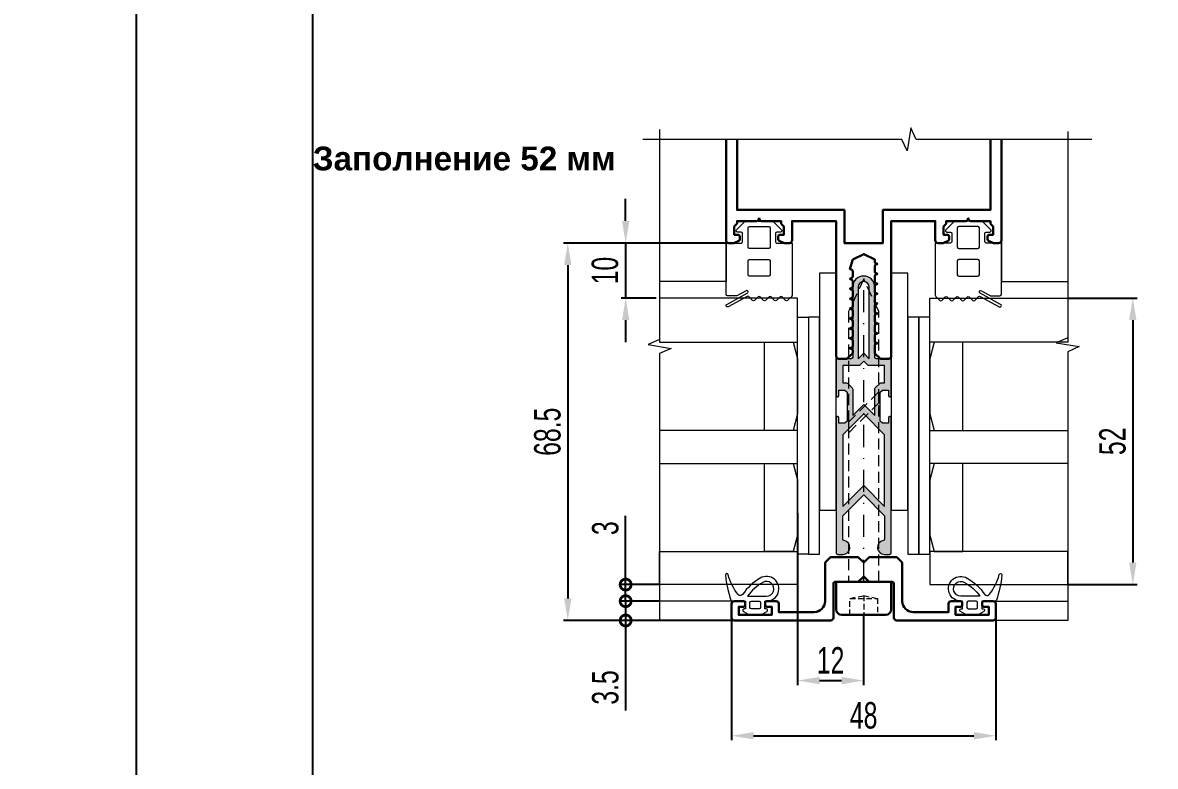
# Model space of a CAD drawing. Extents: x -37 to 8820, y -336 to 478.
# Drawn here: x 7967.1 to 8095.6, y 114.6 to 199 of the extents above; entities that cross this region are included whole.
import ezdxf

# ---------------------------------------------------------------- set-up
doc = ezdxf.new("R2010")
doc.units = 0
doc.header["$LTSCALE"] = 5
doc.linetypes.add('DASHDOT', pattern=[1, 0.5, -0.25, 0, -0.25])
doc.linetypes.add('HIDDEN', pattern=[0.375, 0.25, -0.125])
doc.layers.get('0').update_dxf_attribs({"linetype": 'CONTINUOUS', "lineweight": 30})
doc.layers.get('DEFPOINTS').update_dxf_attribs({"linetype": 'CONTINUOUS'})
for name, color, linetype, lineweight in [('1', 6, 'DASHDOT', 13), ('2', 3, 'HIDDEN', 13), ('3', 1, 'CONTINUOUS', 20), ('Dimentions', 5, 'CONTINUOUS', 15), ('Glass', 5, 'CONTINUOUS', 20), ('Зигзаг', 1, 'CONTINUOUS', 15), ('Конструкции', 252, 'CONTINUOUS', 20), ('Подкладки', 1, 'CONTINUOUS', 20), ('Текстовый', 7, 'CONTINUOUS', 9), ('Уплотнители', 1, 'CONTINUOUS', 20), ('Штриховка', 1, 'CONTINUOUS', 5)]:
    doc.layers.add(name, color=color, linetype=linetype, lineweight=lineweight)
doc.layers.add('Скрытые', color=14, linetype='CONTINUOUS', plot=False)
doc.styles.add('3', font='RUSS.SHX', dxfattribs={"width": 0.7, "height": 3})
doc.styles.add('Каталожный', font='arial.ttf', dxfattribs={"height": 2.5})
doc.dimstyles.new('MX1_6', dxfattribs={"dimtxt": 3, "dimasz": 2.5, "dimexe": 0.5, "dimexo": 0, "dimgap": 0.8, "dimtad": 1, "dimlfac": 1.6, "dimdsep": 46, "dimtxsty": '3', "dimcen": 0, "dimclrd": 256, "dimclre": 256, "dimclrt": 256, "dimaunit": 1, "dimadec": 0, "dimazin": 0, "dimtfac": 1, "dimtmove": 0, "dimatfit": 1, "dimfxl": 1, "dimtvp": 1, "dimtolj": 1, "dimtzin": 0, "dimarcsym": 0})

# ---------------------------------------------------------------- blocks, each defined once
blk = doc.blocks.new('*D105')
at = {"layer": 'DEFPOINTS', "color": 0, "linetype": 'Continuous', "transparency": 16777216}
for p in [(8046.9, 173.97), (8035.51, 167.72), (8038.98, 167.72)]:
    blk.add_point(p, dxfattribs=at)
at = {"layer": 'Dimentions', "linetype": 'Continuous', "lineweight": -2, "transparency": 16777216}
for p, q in [((8035.51, 176.47), (8035.51, 178.97)), ((8046.9, 173.97), (8035.01, 173.97)), ((8035.51, 173.97), (8035.51, 167.72)), ((8038.98, 167.72), (8035.01, 167.72)), ((8035.51, 165.22), (8035.51, 162.72))]:
    blk.add_line(p, q, dxfattribs=at)
at = {"layer": 'Dimentions', "linetype": 'Continuous', "transparency": 16777216}
for points in [[(8035.1, 176.47), (8035.93, 176.47), (8035.51, 173.97)], [(8035.1, 165.22), (8035.93, 165.22), (8035.51, 167.72)]]:
    blk.add_solid(points, dxfattribs=at)
at = {"layer": 'Dimentions', "linetype": 'Continuous', "transparency": 16777216, "insert": (8033.17, 170.84), "char_height": 3, "attachment_point": 5, "rotation": 90, "style": '3'}
blk.add_mtext('\\A1;10', dxfattribs=at)
blk = doc.blocks.new('*D106')
at = {"layer": 'DEFPOINTS', "color": 0, "linetype": 'Continuous', "transparency": 16777216}
for p in [(8039.19, 173.97), (8028.94, 131.15), (8039.37, 131.15)]:
    blk.add_point(p, dxfattribs=at)
at = {"layer": 'Dimentions', "linetype": 'Continuous', "lineweight": -2, "transparency": 16777216}
for p, q in [((8039.19, 173.97), (8028.44, 173.97)), ((8028.94, 171.47), (8028.94, 133.65)), ((8039.37, 131.15), (8028.44, 131.15))]:
    blk.add_line(p, q, dxfattribs=at)
at = {"layer": 'Dimentions', "linetype": 'Continuous', "transparency": 16777216}
for points in [[(8028.53, 171.47), (8029.36, 171.47), (8028.94, 173.97)], [(8028.53, 133.65), (8029.36, 133.65), (8028.94, 131.15)]]:
    blk.add_solid(points, dxfattribs=at)
at = {"layer": 'Dimentions', "linetype": 'Continuous', "transparency": 16777216, "insert": (8026.64, 152.56), "char_height": 3, "attachment_point": 5, "rotation": 90, "style": '3'}
blk.add_mtext('\\A1;68.5', dxfattribs=at)
blk = doc.blocks.new('*D77')
at = {"layer": 'DEFPOINTS', "color": 0, "linetype": 'Continuous', "transparency": 16777216}
for p in [(8055.02, 143.34), (8062.52, 131.78), (8062.52, 124.33)]:
    blk.add_point(p, dxfattribs=at)
at = {"layer": 'Dimentions', "linetype": 'Continuous', "lineweight": -2, "transparency": 16777216}
for p, q in [((8055.02, 143.34), (8055.02, 123.83)), ((8062.52, 131.78), (8062.52, 123.83)), ((8057.52, 124.33), (8060.02, 124.33))]:
    blk.add_line(p, q, dxfattribs=at)
at = {"layer": 'Dimentions', "linetype": 'Continuous', "transparency": 16777216}
for points in [[(8057.52, 124.75), (8057.52, 123.91), (8055.02, 124.33)], [(8060.02, 124.75), (8060.02, 123.91), (8062.52, 124.33)]]:
    blk.add_solid(points, dxfattribs=at)
at = {"layer": 'Dimentions', "linetype": 'Continuous', "transparency": 16777216, "insert": (8058.77, 126.63), "char_height": 3, "attachment_point": 5, "style": '3'}
blk.add_mtext('\\A1;12', dxfattribs=at)
blk = doc.blocks.new('*D78')
at = {"layer": 'DEFPOINTS', "color": 0, "linetype": 'Continuous', "transparency": 16777216}
for p in [(8085.68, 167.72), (8085.68, 135.22), (8093.07, 135.22)]:
    blk.add_point(p, dxfattribs=at)
at = {"layer": 'Dimentions', "linetype": 'Continuous', "lineweight": -2, "transparency": 16777216}
for p, q in [((8085.68, 167.72), (8093.57, 167.72)), ((8093.07, 165.22), (8093.07, 137.72)), ((8085.68, 135.22), (8093.57, 135.22))]:
    blk.add_line(p, q, dxfattribs=at)
at = {"layer": 'Dimentions', "linetype": 'Continuous', "transparency": 16777216}
for points in [[(8092.65, 165.22), (8093.48, 165.22), (8093.07, 167.72)], [(8092.65, 137.72), (8093.48, 137.72), (8093.07, 135.22)]]:
    blk.add_solid(points, dxfattribs=at)
at = {"layer": 'Dimentions', "linetype": 'Continuous', "transparency": 16777216, "insert": (8090.77, 151.47), "char_height": 3, "attachment_point": 5, "rotation": 90, "style": '3'}
blk.add_mtext('\\A1;52', dxfattribs=at)
blk = doc.blocks.new('_DotSmall')
at = {"color": 0, "linetype": 'ByBlock', "const_width": 0.5}
blk.add_lwpolyline([(-0.0625, 0, 1), (0.0625, 0, 1)], format="xyb", close=True, dxfattribs=at)
blk = doc.blocks.new('*D330')
at = {"layer": 'DEFPOINTS', "color": 0, "linetype": 'Continuous', "transparency": 16777216}
for p in [(8039.37, 133.34), (8035.51, 131.15), (8047.84, 131.15)]:
    blk.add_point(p, dxfattribs=at)
at = {"layer": 'Dimentions', "linetype": 'Continuous', "lineweight": -2, "transparency": 16777216}
for p, q in [((8035.51, 133.34), (8035.51, 135.84)), ((8039.37, 133.34), (8035.01, 133.34)), ((8035.51, 133.34), (8035.51, 131.15)), ((8047.84, 131.15), (8035.01, 131.15)), ((8035.51, 131.15), (8035.51, 120.95))]:
    blk.add_line(p, q, dxfattribs=at)
at = {"layer": 'Dimentions', "linetype": 'Continuous', "lineweight": -2, "transparency": 16777216, "xscale": 2.5, "yscale": 2.5, "zscale": 2.5}
for p, rotation in [((8035.51, 133.34), 270), ((8035.51, 131.15), 90)]:
    blk.add_blockref('_DotSmall', p, dxfattribs=dict(at, rotation=rotation))
at = {"layer": 'Dimentions', "linetype": 'Continuous', "transparency": 16777216, "insert": (8033.21, 123.55), "char_height": 3, "attachment_point": 5, "rotation": 90, "style": '3'}
blk.add_mtext('\\A1;3.5', dxfattribs=at)
blk = doc.blocks.new('*D331')
at = {"layer": 'DEFPOINTS', "color": 0, "linetype": 'Continuous', "transparency": 16777216}
for p in [(8047.52, 131.15), (8077.52, 131.47), (8077.52, 118.07)]:
    blk.add_point(p, dxfattribs=at)
at = {"layer": 'Dimentions', "linetype": 'Continuous', "lineweight": -2, "transparency": 16777216}
for p, q in [((8047.52, 131.15), (8047.52, 117.57)), ((8077.52, 131.47), (8077.52, 117.57)), ((8050.02, 118.07), (8075.02, 118.07))]:
    blk.add_line(p, q, dxfattribs=at)
at = {"layer": 'Dimentions', "linetype": 'Continuous', "transparency": 16777216}
for points in [[(8050.02, 118.49), (8050.02, 117.66), (8047.52, 118.07)], [(8075.02, 118.49), (8075.02, 117.66), (8077.52, 118.07)]]:
    blk.add_solid(points, dxfattribs=at)
at = {"layer": 'Dimentions', "linetype": 'Continuous', "transparency": 16777216, "insert": (8062.52, 120.37), "char_height": 3, "attachment_point": 5, "style": '3'}
blk.add_mtext('\\A1;48', dxfattribs=at)
blk = doc.blocks.new('*D332')
at = {"layer": 'DEFPOINTS', "color": 0, "linetype": 'Continuous', "transparency": 16777216}
for p in [(8039.37, 135.22), (8035.51, 133.34), (8039.37, 133.34)]:
    blk.add_point(p, dxfattribs=at)
at = {"layer": 'Dimentions', "linetype": 'Continuous', "lineweight": -2, "transparency": 16777216}
for p, q in [((8035.51, 135.22), (8035.51, 143.02)), ((8039.37, 135.22), (8035.01, 135.22)), ((8035.51, 133.34), (8035.51, 135.22)), ((8039.37, 133.34), (8035.01, 133.34)), ((8035.51, 133.34), (8035.51, 130.84))]:
    blk.add_line(p, q, dxfattribs=at)
at = {"layer": 'Dimentions', "linetype": 'Continuous', "lineweight": -2, "transparency": 16777216, "xscale": 2.5, "yscale": 2.5, "zscale": 2.5}
for p, rotation in [((8035.51, 135.22), 270), ((8035.51, 133.34), 90)]:
    blk.add_blockref('_DotSmall', p, dxfattribs=dict(at, rotation=rotation))
at = {"layer": 'Dimentions', "linetype": 'Continuous', "transparency": 16777216, "insert": (8033.21, 141.62), "char_height": 3, "attachment_point": 5, "rotation": 90, "style": '3'}
blk.add_mtext('\\A1;3', dxfattribs=at)

msp = doc.modelspace()

# ---------------------------------------------------------------- hatches: boundary and pattern name
at = {"layer": 'Штриховка'}
h = msp.add_hatch(color=256, dxfattribs=at)
h.dxf.hatch_style = 1
edge = h.paths.add_edge_path(flags=16)
edge.add_line((8062.5242, 161.4651), (8063.1492, 160.8401))
edge.add_line((8063.1492, 160.8401), (8063.1492, 168.9651))
edge.add_arc((8062.5242, 168.9651), 0.625, 0, 180)
edge.add_line((8061.8992, 168.9651), (8061.8992, 160.8401))
edge.add_line((8061.8992, 160.8401), (8062.5242, 161.4651))
edge = h.paths.add_edge_path(flags=16)
edge.add_line((8060.1492, 160.0901), (8060.1492, 158.0901))
edge.add_line((8060.1492, 158.0901), (8060.5733, 158.0901))
edge.add_arc((8060.5733, 157.9026), 0.1875, 45, 90, ccw=False)
edge.add_line((8060.7059, 158.0352), (8061.2192, 157.5218))
edge.add_arc((8061.0867, 157.3893), 0.1875, 0, 45, ccw=False)
edge.add_line((8061.2742, 157.3893), (8061.2742, 154.3989))
edge.add_line((8061.2742, 154.3989), (8062.5242, 155.6489))
edge.add_line((8062.5242, 155.6489), (8063.7742, 154.3989))
edge.add_line((8063.7742, 154.3989), (8063.7742, 157.3893))
edge.add_arc((8063.9617, 157.3893), 0.1875, 135, 180, ccw=False)
edge.add_line((8063.8291, 157.5218), (8064.3424, 158.0352))
edge.add_arc((8064.475, 157.9026), 0.1875, 90, 135, ccw=False)
edge.add_line((8064.475, 158.0901), (8064.8992, 158.0901))
edge.add_line((8064.8992, 158.0901), (8064.8992, 160.0901))
edge.add_line((8064.8992, 160.0901), (8063.0153, 160.0901))
edge.add_line((8063.0153, 160.0901), (8062.5242, 160.5812))
edge.add_line((8062.5242, 160.5812), (8062.033, 160.0901))
edge.add_line((8062.033, 160.0901), (8060.1492, 160.0901))
h.paths.add_polyline_path([(8060.1492, 144.0882), (8062.5242, 146.4632), (8064.8992, 144.0882), (8064.8992, 152.2132), (8062.5242, 154.5882), (8060.1492, 152.2132)], flags=16)
edge = h.paths.add_edge_path()
edge.add_arc((8059.5242, 156.6526), 0.125, 180, 270)
edge.add_line((8059.5242, 156.5276), (8059.5867, 156.5276))
edge.add_arc((8059.5867, 156.6526), 0.125, 270, 360)
edge.add_line((8059.7117, 156.6526), (8059.7117, 157.2776))
edge.add_line((8059.7117, 157.2776), (8060.4028, 157.2776))
edge.add_line((8060.4028, 157.2776), (8060.6492, 157.0313))
edge.add_line((8060.6492, 157.0313), (8060.6492, 153.7739))
edge.add_line((8060.6492, 153.7739), (8060.4028, 153.5276))
edge.add_line((8060.4028, 153.5276), (8059.7117, 153.5276))
edge.add_line((8059.7117, 153.5276), (8059.7117, 154.1526))
edge.add_arc((8059.5867, 154.1526), 0.125, 360, 450)
edge.add_line((8059.5867, 154.2776), (8059.5242, 154.2776))
edge.add_arc((8059.5242, 154.1526), 0.125, 90, 180)
edge.add_line((8059.3992, 154.1526), (8059.3992, 138.8401))
edge.add_arc((8059.5867, 138.8401), 0.1875, 180, 270)
edge.add_line((8059.5867, 138.6526), (8060.1804, 138.6526))
edge.add_arc((8060.1804, 139.4338), 0.7812, 270, 440.718201)
edge.add_arc((8060.3367, 140.3899), 0.1875, 180, 260.718201, ccw=False)
edge.add_line((8060.1492, 140.3899), (8060.1492, 143.0276))
edge.add_line((8060.1492, 143.0276), (8062.5242, 145.4026))
edge.add_line((8062.5242, 145.4026), (8064.8992, 143.0276))
edge.add_line((8064.8992, 143.0276), (8064.8992, 140.3899))
edge.add_arc((8064.7117, 140.3899), 0.1875, -80.718201, 0, ccw=False)
edge.add_arc((8064.8679, 139.4338), 0.7812, 99.281799, 270)
edge.add_line((8064.8679, 138.6526), (8065.4617, 138.6526))
edge.add_arc((8065.4617, 138.8401), 0.1875, 270, 360)
edge.add_line((8065.6492, 138.8401), (8065.6492, 154.1526))
edge.add_arc((8065.5242, 154.1526), 0.125, 360, 450)
edge.add_line((8065.5242, 154.2776), (8065.4617, 154.2776))
edge.add_arc((8065.4617, 154.1526), 0.125, 90, 180)
edge.add_line((8065.3367, 154.1526), (8065.3367, 153.5276))
edge.add_line((8065.3367, 153.5276), (8064.6455, 153.5276))
edge.add_line((8064.6455, 153.5276), (8064.3992, 153.7739))
edge.add_line((8064.3992, 153.7739), (8064.3992, 157.0313))
edge.add_line((8064.3992, 157.0313), (8064.6455, 157.2776))
edge.add_line((8064.6455, 157.2776), (8065.3367, 157.2776))
edge.add_line((8065.3367, 157.2776), (8065.3367, 156.6526))
edge.add_arc((8065.4617, 156.6526), 0.125, 180, 270)
edge.add_line((8065.4617, 156.5276), (8065.5242, 156.5276))
edge.add_arc((8065.5242, 156.6526), 0.125, 270, 360)
edge.add_line((8065.6492, 156.6526), (8065.6492, 160.6526))
edge.add_arc((8065.4617, 160.6526), 0.1875, 360, 450)
edge.add_line((8065.4617, 160.8401), (8063.9617, 160.8401))
edge.add_arc((8063.9617, 161.0276), 0.1875, 180, 270, ccw=False)
edge.add_line((8063.7742, 161.0276), (8063.7742, 165.0901))
edge.add_arc((8063.7742, 165.2151), 0.125, 270, 450)
edge.add_line((8063.7742, 165.3401), (8063.7742, 168.9651))
edge.add_arc((8062.5242, 168.9651), 1.25, 0, 180)
edge.add_line((8061.2742, 168.9651), (8061.2742, 165.3401))
edge.add_arc((8061.2742, 165.2151), 0.125, 90, 270)
edge.add_line((8061.2742, 165.0901), (8061.2742, 161.0276))
edge.add_arc((8061.0867, 161.0276), 0.1875, -90, 0, ccw=False)
edge.add_line((8061.0867, 160.8401), (8059.5867, 160.8401))
edge.add_arc((8059.5867, 160.6526), 0.1875, 90, 180)
edge.add_line((8059.3992, 160.6526), (8059.3992, 156.6526))

# ---------------------------------------------------------------- linework, layer by layer
msp.add_lwpolyline([(8046.8992, 185.7289), (8046.8992, 174.2776, 0.41421356), (8047.2117, 173.9651), (8047.7924, 173.9651, 0.11643382), (8047.8762, 173.9849), (8048.358, 174.2258, 0.28407904), (8048.4617, 174.3935), (8048.4617, 174.7151, 0.41421356), (8048.2742, 174.9026), (8047.8367, 174.9026), (8047.8367, 175.8401), (8048.0942, 176.0977, 0.19891237), (8048.1492, 176.2303), (8048.1492, 176.4651), (8050.377, 176.4651, 0.28407904), (8050.5447, 176.5687), (8050.6492, 176.7776), (8050.7536, 176.5687, 0.28407904), (8050.9213, 176.4651), (8053.1492, 176.4651), (8053.1492, 176.2303, 0.19891237), (8053.2041, 176.0977), (8053.4617, 175.8401), (8053.4617, 174.9026), (8053.0242, 174.9026, 0.41421356), (8052.8367, 174.7151), (8052.8367, 174.3935, 0.28407904), (8052.9403, 174.2258), (8053.4221, 173.9849, 0.11643382), (8053.5059, 173.9651), (8054.0867, 173.9651, 0.41421356), (8054.3992, 174.2776), (8054.3992, 176.4651), (8059.3992, 176.4651), (8059.3992, 161.1526, 0.41421356), (8059.7117, 160.8401), (8060.5715, 160.8401, 0.19891237), (8060.7041, 160.895), (8061.2192, 161.4102, 0.19891237), (8061.2742, 161.5428), (8061.2742, 161.7555, 0.28407904), (8061.1705, 161.9232), (8060.9617, 162.0276), (8061.1705, 162.132, 0.28407904), (8061.2742, 162.2997), (8061.2742, 162.8805, 0.28407904), (8061.1705, 163.0482), (8060.9617, 163.1526), (8061.1705, 163.257, 0.28407904), (8061.2742, 163.4247), (8061.2742, 164.0055, 0.28407904), (8061.1705, 164.1732), (8060.9617, 164.2776), (8061.1705, 164.382, 0.28407904), (8061.2742, 164.5497), (8061.2742, 165.1305, 0.28407904), (8061.1705, 165.2982), (8060.9617, 165.4026), (8061.1705, 165.507, 0.28407904), (8061.2742, 165.6747), (8061.2742, 166.2555, 0.28407904), (8061.1705, 166.4232), (8060.9617, 166.5276), (8061.1705, 166.632, 0.28407904), (8061.2742, 166.7997), (8061.2742, 167.3805, 0.28407904), (8061.1705, 167.5482), (8060.9617, 167.6526), (8061.1705, 167.757, 0.28407904), (8061.2742, 167.9247), (8061.2742, 168.5055, 0.28407904), (8061.1705, 168.6732), (8060.9617, 168.7776), (8061.1705, 168.882, 0.28407904), (8061.2742, 169.0497), (8061.2742, 169.6305, 0.28407904), (8061.1705, 169.7982), (8060.9617, 169.9026), (8061.1705, 170.007, 0.28407904), (8061.2742, 170.1747), (8061.2742, 170.7555, 0.28407904), (8061.1705, 170.9232), (8060.9617, 171.0276), (8061.2742, 172.0901), (8062.5242, 172.7151), (8063.7742, 172.0901), (8063.7742, 171.8622, 0.28407904), (8063.8778, 171.6945), (8064.0867, 171.5901), (8063.8778, 171.4857, 0.28407904), (8063.7742, 171.318), (8063.7742, 170.7372, 0.28407904), (8063.8778, 170.5695), (8064.0867, 170.4651), (8063.8778, 170.3607, 0.28407904), (8063.7742, 170.193), (8063.7742, 169.6122, 0.28407904), (8063.8778, 169.4445), (8064.0867, 169.3401), (8063.8778, 169.2357, 0.28407904), (8063.7742, 169.068), (8063.7742, 168.4872, 0.28407904), (8063.8778, 168.3195), (8064.0867, 168.2151), (8063.8778, 168.1107, 0.28407904), (8063.7742, 167.943), (8063.7742, 167.3622, 0.28407904), (8063.8778, 167.1945), (8064.0867, 167.0901), (8063.8778, 166.9857, 0.28407904), (8063.7742, 166.818), (8063.7742, 166.2372, 0.28407904), (8063.8778, 166.0695), (8064.0867, 165.9651), (8063.8778, 165.8607, 0.28407904), (8063.7742, 165.693), (8063.7742, 165.1122, 0.28407904), (8063.8778, 164.9445), (8064.0867, 164.8401), (8063.8778, 164.7357, 0.28407904), (8063.7742, 164.568), (8063.7742, 163.9872, 0.28407904), (8063.8778, 163.8195), (8064.0867, 163.7151), (8063.8778, 163.6107, 0.28407904), (8063.7742, 163.443), (8063.7742, 162.8622, 0.28407904), (8063.8778, 162.6945), (8064.0867, 162.5901), (8063.8778, 162.4857, 0.28407904), (8063.7742, 162.318), (8063.7742, 161.5428, 0.19891237), (8063.8291, 161.4102), (8064.3442, 160.895, 0.19891237), (8064.4768, 160.8401), (8065.3367, 160.8401, 0.41421356), (8065.6492, 161.1526), (8065.6492, 176.4651), (8070.6492, 176.4651), (8070.6492, 174.2776, 0.41421356), (8070.9617, 173.9651), (8071.5424, 173.9651, 0.11643382), (8071.6262, 173.9849), (8072.108, 174.2258, 0.28407904), (8072.2117, 174.3935), (8072.2117, 174.7151, 0.41421356), (8072.0242, 174.9026), (8071.5867, 174.9026), (8071.5867, 175.8401), (8071.8442, 176.0977, 0.19891237), (8071.8992, 176.2303), (8071.8992, 176.4651), (8074.127, 176.4651, 0.28407904), (8074.2947, 176.5687), (8074.3992, 176.7776), (8074.5036, 176.5687, 0.28407904), (8074.6713, 176.4651), (8076.8992, 176.4651), (8076.8992, 176.2303, 0.19891237), (8076.9541, 176.0977), (8077.2117, 175.8401), (8077.2117, 174.9026), (8076.7742, 174.9026, 0.41421356), (8076.5867, 174.7151), (8076.5867, 174.3935, 0.28407904), (8076.6903, 174.2258), (8077.1721, 173.9849, 0.11643382), (8077.2559, 173.9651), (8077.8367, 173.9651, 0.41421356), (8078.1492, 174.2776), (8078.1492, 185.7289)], format="xyb")
msp.add_lwpolyline([(8048.1492, 185.7289), (8048.1492, 177.7151), (8060.3367, 177.7151), (8060.3367, 173.9651), (8064.7117, 173.9651), (8064.7117, 177.7151), (8076.8992, 177.7151), (8076.8992, 185.7289)])
msp.add_lwpolyline([(8077.5242, 131.4651), (8077.5242, 133.0276, 0.41421356), (8077.2117, 133.3401), (8076.1492, 133.3401, 0.41421356), (8075.9617, 133.1526), (8075.9617, 132.9026, 0.41421356), (8076.1492, 132.7151), (8076.7117, 132.7151), (8076.7117, 131.7776), (8072.9617, 131.7776), (8072.9617, 132.7151), (8073.5242, 132.7151, 0.41421356), (8073.7117, 132.9026), (8073.7117, 133.1526, 0.41421356), (8073.5242, 133.3401), (8072.4617, 133.3401, 0.41421356), (8072.1492, 133.0276), (8072.1492, 132.0901), (8068.1492, 132.0901, -0.41421356), (8066.8992, 133.3401), (8066.8992, 137.6374, 0.19891237), (8066.8442, 137.77), (8066.3291, 138.2852, 0.19891237), (8066.1965, 138.3401), (8063.2268, 138.3401, 0.19891237), (8063.0942, 138.2852), (8062.5242, 137.7151), (8061.9541, 138.2852, 0.19891237), (8061.8215, 138.3401), (8058.8518, 138.3401, 0.19891237), (8058.7192, 138.2852), (8058.2041, 137.77, 0.19891237), (8058.1492, 137.6374), (8058.1492, 133.3401, -0.41421356), (8056.8992, 132.0901), (8052.8992, 132.0901), (8052.8992, 133.0276, 0.41421356), (8052.5867, 133.3401), (8051.5242, 133.3401, 0.41421356), (8051.3367, 133.1526), (8051.3367, 132.9026, 0.41421356), (8051.5242, 132.7151), (8052.0867, 132.7151), (8052.0867, 131.7776), (8048.3367, 131.7776), (8048.3367, 132.7151), (8048.8992, 132.7151, 0.41421356), (8049.0867, 132.9026), (8049.0867, 133.1526, 0.41421356), (8048.8992, 133.3401), (8047.8367, 133.3401, 0.41421356), (8047.5242, 133.0276), (8047.5242, 131.4651, 0.41421356), (8047.8367, 131.1526), (8058.7742, 131.1526, 0.41421356), (8059.0867, 131.4651), (8059.0867, 135.3401, -0.41421356), (8059.2742, 135.5276), (8061.8215, 135.5276, 0.19891237), (8061.9541, 135.5825), (8062.5242, 136.1526), (8063.0942, 135.5825, 0.19891237), (8063.2268, 135.5276), (8065.7742, 135.5276, -0.41421356), (8065.9617, 135.3401), (8065.9617, 131.4651, 0.41421356), (8066.2742, 131.1526), (8077.2117, 131.1526, 0.41421356)], format="xyb", close=True)
at = {"ltscale": 5}
msp.add_lwpolyline([(8059.3992, 132.4026), (8059.3992, 135.5276), (8065.6492, 135.5276), (8065.6492, 132.4026, -0.41421356), (8065.0242, 131.7776), (8060.0242, 131.7776, -0.41421356)], format="xyb", close=True, dxfattribs=at)
at = {"layer": '1'}
msp.add_line((8062.5242, 135.5276), (8062.5242, 169.9026), dxfattribs=at)
at = {"layer": '2', "linetype": 'HIDDEN', "ltscale": 0.5}
msp.add_line((8062.5242, 133.9651), (8062.5242, 131.7776), dxfattribs=at)
at = {"layer": '2'}
for points in [[(8064.2429, 135.5276), (8064.2429, 166.2167), (8062.5242, 169.9026), (8060.8054, 166.2167), (8060.8054, 135.5276)], [(8060.8054, 152.4094), (8064.2429, 155.8469), (8064.2429, 157.0969), (8060.8054, 153.6594)]]:
    msp.add_lwpolyline(points, close=True, dxfattribs=at)
at = {"layer": '2', "linetype": 'HIDDEN', "ltscale": 0.5}
for points in [[(8060.9617, 133.6526), (8062.5242, 133.9651), (8064.0867, 133.6526)], [(8060.9617, 131.7776), (8060.9617, 133.6526), (8064.0867, 133.6526), (8064.0867, 131.7776)]]:
    msp.add_lwpolyline(points, dxfattribs=at)
at = {"layer": '3'}
for points in [[(8046.8374, 136.2934, 0.05851436), (8047.4618, 133.4453, 0.31980229), (8047.6095, 133.3401), (8049.1179, 133.3401), (8049.1179, 132.4651), (8048.9617, 132.4651, 0.76732699), (8048.8835, 132.1735), (8049.4248, 131.861, 0.1316525), (8049.5029, 131.8401), (8050.9204, 131.8401, 0.1316525), (8050.9985, 131.861), (8051.5398, 132.1735, 0.76732699), (8051.4617, 132.4651), (8051.3054, 132.4651), (8051.3054, 133.3401), (8051.4929, 133.3401, 1.30631166), (8050.7842, 135.961, 0.11066769), (8048.7818, 134.1007, -0.50520679), (8048.2789, 134.0839, -0.10240974), (8047.1439, 136.3491, 0.92234521)], [(8078.2109, 136.2934, -0.05851436), (8077.5865, 133.4453, -0.31980229), (8077.4388, 133.3401), (8075.9304, 133.3401), (8075.9304, 132.4651), (8076.0867, 132.4651, -0.76732699), (8076.1648, 132.1735), (8075.6235, 131.861, -0.1316525), (8075.5454, 131.8401), (8074.1279, 131.8401, -0.1316525), (8074.0498, 131.861), (8073.5085, 132.1735, -0.76732699), (8073.5867, 132.4651), (8073.7429, 132.4651), (8073.7429, 133.3401), (8073.5554, 133.3401, -1.30631166), (8074.2641, 135.961, -0.11066769), (8076.2665, 134.1007, 0.50520679), (8076.7694, 134.0839, 0.10240974), (8077.9044, 136.3491, -0.92234521)], [(8051.4929, 133.9026, 1.30631166), (8051.0677, 135.4751, 0.10411857), (8049.3304, 133.9026)], [(8073.5554, 133.9026, -1.30631166), (8073.9806, 135.4751, -0.10411857), (8075.7179, 133.9026)], [(8049.7742, 133.3401), (8050.6492, 133.3401, -0.41421356), (8050.8054, 133.1838), (8050.8054, 132.6213, -0.41421356), (8050.6492, 132.4651), (8049.7742, 132.4651, -0.41421356), (8049.6179, 132.6213), (8049.6179, 133.1838, -0.41421356)], [(8075.2742, 133.3401), (8074.3992, 133.3401, 0.41421356), (8074.2429, 133.1838), (8074.2429, 132.6213, 0.41421356), (8074.3992, 132.4651), (8075.2742, 132.4651, 0.41421356), (8075.4304, 132.6213), (8075.4304, 133.1838, 0.41421356)]]:
    msp.add_lwpolyline(points, format="xyb", close=True, dxfattribs=at)
at = {"layer": 'Glass'}
for points in [[(8039.3689, 162.7175), (8055.0242, 162.7175), (8055.0242, 167.7151), (8039.3689, 167.7151)], [(8085.6794, 162.7175), (8070.0242, 162.7175), (8070.0242, 167.7151), (8085.6794, 167.7151)], [(8054.5217, 152.7163), (8051.2742, 152.7163), (8051.2742, 162.7175), (8054.5217, 162.7175), (8055.0242, 160.8413), (8055.0242, 154.5913)], [(8070.5266, 152.7163), (8073.7742, 152.7163), (8073.7742, 162.7175), (8070.5266, 162.7175), (8070.0242, 160.8413), (8070.0242, 154.5913)], [(8039.3688, 148.9663), (8055.024, 148.9663), (8055.024, 152.7163), (8039.3688, 152.7163)], [(8085.6795, 148.9663), (8070.0243, 148.9663), (8070.0243, 152.7163), (8085.6795, 152.7163)], [(8054.5217, 138.9651), (8051.2742, 138.9651), (8051.2742, 148.9663), (8054.5217, 148.9663), (8055.0242, 147.0901), (8055.0242, 140.8401)], [(8070.5266, 138.9651), (8073.7742, 138.9651), (8073.7742, 148.9663), (8070.5266, 148.9663), (8070.0242, 147.0901), (8070.0242, 140.8401)], [(8039.3689, 138.9651), (8055.0242, 138.9651), (8055.0242, 135.2151), (8039.3689, 135.2151)], [(8085.6794, 138.9651), (8070.0242, 138.9651), (8070.0242, 135.2151), (8085.6794, 135.2151)]]:
    msp.add_lwpolyline(points, close=True, dxfattribs=at)
at = {"layer": 'Зигзаг'}
for points in [[(8088.4079, 185.7289), (8068.4668, 185.7289), (8067.8859, 187.0468), (8067.4503, 184.4341), (8066.8678, 185.7289), (8037.4684, 185.7289)], [(8039.3689, 186.8343), (8039.3689, 163.0202), (8038.051, 162.4394), (8040.6637, 162.0037), (8039.3689, 161.4212), (8039.3689, 131.1526)], [(8085.6794, 186.6273), (8085.6794, 163.2273), (8084.3615, 162.6464), (8086.9742, 162.2108), (8085.6794, 161.6283), (8085.6794, 131.1526)]]:
    msp.add_lwpolyline(points, dxfattribs=at)
at = {"layer": 'Конструкции'}
for points in [[(8046.8992, 185.7289), (8046.8992, 169.5901), (8039.3689, 169.5901)], [(8078.1492, 185.7289), (8078.1492, 169.5901), (8085.6794, 169.5901)], [(8048.0699, 133.3401), (8039.3689, 133.3401)], [(8076.9784, 133.3401), (8085.6794, 133.3401)], [(8039.3689, 131.1526), (8047.5242, 131.1526)], [(8085.6794, 131.1526), (8077.5242, 131.1526)]]:
    msp.add_lwpolyline(points, dxfattribs=at)
at = {"layer": 'Подкладки'}
for points in [[(8057.5242, 170.5521), (8057.5242, 143.6771), (8059.3992, 143.6771), (8059.3992, 170.5521)], [(8065.6492, 170.5521), (8065.6492, 143.6771), (8067.5242, 143.6771), (8067.5242, 170.5521)], [(8056.2742, 165.5521), (8056.2742, 138.6771), (8055.0242, 138.6771), (8055.0242, 165.5521)], [(8056.2742, 165.5521), (8056.2742, 138.6771), (8057.5242, 138.6771), (8057.5242, 165.5521)], [(8067.5242, 165.5521), (8067.5242, 138.6771), (8068.7742, 138.6771), (8068.7742, 165.5521)], [(8068.7742, 165.5521), (8068.7742, 138.6771), (8070.0242, 138.6771), (8070.0242, 165.5521)], [(8060.1492, 144.0882), (8062.5242, 146.4632), (8064.8992, 144.0882), (8064.8992, 152.2132), (8062.5242, 154.5882), (8060.1492, 152.2132)]]:
    msp.add_lwpolyline(points, close=True, dxfattribs=at)
for points in [[(8059.3992, 156.6526, 0.41421356), (8059.5242, 156.5276), (8059.5867, 156.5276, 0.41421356), (8059.7117, 156.6526), (8059.7117, 157.2776), (8060.4028, 157.2776), (8060.6492, 157.0313), (8060.6492, 153.7739), (8060.4028, 153.5276), (8059.7117, 153.5276), (8059.7117, 154.1526, 0.41421356), (8059.5867, 154.2776), (8059.5242, 154.2776, 0.41421356), (8059.3992, 154.1526), (8059.3992, 138.8401, 0.41421356), (8059.5867, 138.6526), (8060.1804, 138.6526, 0.92211283), (8060.3064, 140.2049, -0.36752318), (8060.1492, 140.3899), (8060.1492, 143.0276), (8062.5242, 145.4026), (8064.8992, 143.0276), (8064.8992, 140.3899, -0.36752318), (8064.7419, 140.2049, 0.92211283), (8064.8679, 138.6526), (8065.4617, 138.6526, 0.41421356), (8065.6492, 138.8401), (8065.6492, 154.1526, 0.41421356), (8065.5242, 154.2776), (8065.4617, 154.2776, 0.41421356), (8065.3367, 154.1526), (8065.3367, 153.5276), (8064.6455, 153.5276), (8064.3992, 153.7739), (8064.3992, 157.0313), (8064.6455, 157.2776), (8065.3367, 157.2776), (8065.3367, 156.6526, 0.41421356), (8065.4617, 156.5276), (8065.5242, 156.5276, 0.41421356), (8065.6492, 156.6526), (8065.6492, 160.6526, 0.41421356), (8065.4617, 160.8401), (8063.9617, 160.8401, -0.41421356), (8063.7742, 161.0276), (8063.7742, 165.0901, 1), (8063.7742, 165.3401), (8063.7742, 168.9651, 1), (8061.2742, 168.9651), (8061.2742, 165.3401, 1), (8061.2742, 165.0901), (8061.2742, 161.0276, -0.41421356), (8061.0867, 160.8401), (8059.5867, 160.8401, 0.41421356), (8059.3992, 160.6526)], [(8062.5242, 161.4651), (8063.1492, 160.8401), (8063.1492, 168.9651, 1), (8061.8992, 168.9651), (8061.8992, 160.8401), (8062.5242, 161.4651)], [(8060.1492, 160.0901), (8060.1492, 158.0901), (8060.5733, 158.0901, -0.19891237), (8060.7059, 158.0352), (8061.2192, 157.5218, -0.19891237), (8061.2742, 157.3893), (8061.2742, 154.3989), (8062.5242, 155.6489), (8063.7742, 154.3989), (8063.7742, 157.3893, -0.19891237), (8063.8291, 157.5218), (8064.3424, 158.0352, -0.19891237), (8064.475, 158.0901), (8064.8992, 158.0901), (8064.8992, 160.0901), (8063.0153, 160.0901), (8062.5242, 160.5812), (8062.033, 160.0901)]]:
    msp.add_lwpolyline(points, format="xyb", close=True, dxfattribs=at)
at = {"layer": 'Скрытые', "linetype": 'Continuous'}
for points in [[(7980, 297), (7770, 297), (7770, 0), (7980, 0)], [(7980, 297), (8190, 297), (8190, 0), (7980, 0)], [(8000, 10), (8000, 287), (8165, 287), (8165, 10)]]:
    msp.add_lwpolyline(points, close=True, dxfattribs=at)
at = {"layer": 'Уплотнители'}
for points in [[(8049.1684, 168.5509), (8048.1233, 167.984, -0.12491271), (8048.0488, 167.9651), (8047.0554, 167.9651, -0.41421356), (8046.8992, 168.1213), (8046.8992, 173.9651), (8048.6179, 173.9651, 0.41421356), (8048.7742, 174.1213), (8048.7742, 175.0588, 0.41421356), (8048.6179, 175.2151), (8048.2117, 175.2151, -0.66858666), (8048.1013, 175.4819), (8049.0409, 176.4194, -0.19861919), (8049.1513, 176.4651), (8052.147, 176.4651, -0.19861919), (8052.2574, 176.4194), (8053.197, 175.4819, -0.66858666), (8053.0867, 175.2151), (8052.6804, 175.2151, 0.41421356), (8052.5242, 175.0588), (8052.5242, 174.1213, 0.41421356), (8052.6804, 173.9651), (8054.3992, 173.9651), (8054.3992, 168.0298, -0.19891237), (8054.3534, 167.9193), (8053.8846, 167.4506, -0.41421356), (8053.6637, 167.4506), (8053.2596, 167.8546, 0.41421356), (8053.0387, 167.8546), (8052.6346, 167.4506, -0.41421356), (8052.4137, 167.4506), (8052.0096, 167.8546, 0.41421356), (8051.7887, 167.8546), (8051.3846, 167.4506, -0.41421356), (8051.1637, 167.4506), (8050.7596, 167.8546, 0.41421356), (8050.5387, 167.8546), (8050.1346, 167.4506, -0.41421356), (8049.9137, 167.4506), (8049.4816, 167.8826, 0.33207606), (8049.2966, 167.9095), (8047.1299, 166.734, -1), (8046.9809, 167.0087), (8049.3174, 168.2763, 1)], [(8075.8799, 168.5509), (8076.925, 167.984, 0.12491271), (8076.9995, 167.9651), (8077.9929, 167.9651, 0.41421356), (8078.1492, 168.1213), (8078.1492, 173.9651), (8076.4304, 173.9651, -0.41421356), (8076.2742, 174.1213), (8076.2742, 175.0588, -0.41421356), (8076.4304, 175.2151), (8076.8367, 175.2151, 0.66858666), (8076.947, 175.4819), (8076.0074, 176.4194, 0.19861919), (8075.897, 176.4651), (8072.9013, 176.4651, 0.19861919), (8072.7909, 176.4194), (8071.8513, 175.4819, 0.66858666), (8071.9617, 175.2151), (8072.3679, 175.2151, -0.41421356), (8072.5242, 175.0588), (8072.5242, 174.1213, -0.41421356), (8072.3679, 173.9651), (8070.6492, 173.9651), (8070.6492, 168.0298, 0.19891237), (8070.6949, 167.9193), (8071.1637, 167.4506, 0.41421356), (8071.3846, 167.4506), (8071.7887, 167.8546, -0.41421356), (8072.0096, 167.8546), (8072.4137, 167.4506, 0.41421356), (8072.6346, 167.4506), (8073.0387, 167.8546, -0.41421356), (8073.2596, 167.8546), (8073.6637, 167.4506, 0.41421356), (8073.8846, 167.4506), (8074.2887, 167.8546, -0.41421356), (8074.5096, 167.8546), (8074.9137, 167.4506, 0.41421356), (8075.1346, 167.4506), (8075.5667, 167.8826, -0.33207606), (8075.7517, 167.9095), (8077.9184, 166.734, 1), (8078.0674, 167.0087), (8075.7309, 168.2763, -1)], [(8049.5554, 175.8401), (8051.7429, 175.8401, -0.41421356), (8051.8992, 175.6838), (8051.8992, 173.4963, -0.41421356), (8051.7429, 173.3401), (8049.5554, 173.3401, -0.41421356), (8049.3992, 173.4963), (8049.3992, 175.6838, -0.41421356)], [(8075.4929, 175.8401), (8073.3054, 175.8401, 0.41421356), (8073.1492, 175.6838), (8073.1492, 173.4963, 0.41421356), (8073.3054, 173.3401), (8075.4929, 173.3401, 0.41421356), (8075.6492, 173.4963), (8075.6492, 175.6838, 0.41421356)], [(8049.5554, 172.0901), (8051.7429, 172.0901, -0.41421356), (8051.8992, 171.9338), (8051.8992, 170.3713, -0.41421356), (8051.7429, 170.2151), (8049.5554, 170.2151, -0.41421356), (8049.3992, 170.3713), (8049.3992, 171.9338, -0.41421356)], [(8075.4929, 172.0901), (8073.3054, 172.0901, 0.41421356), (8073.1492, 171.9338), (8073.1492, 170.3713, 0.41421356), (8073.3054, 170.2151), (8075.4929, 170.2151, 0.41421356), (8075.6492, 170.3713), (8075.6492, 171.9338, 0.41421356)]]:
    msp.add_lwpolyline(points, format="xyb", close=True, dxfattribs=at)

# ---------------------------------------------------------------- texts
at = {"layer": 'Текстовый', "linetype": 'Continuous', "insert": (8000, 184.9072), "char_height": 2.7, "width": 42.664921, "attachment_point": 1, "style": 'Каталожный'}
msp.add_mtext('\\pxql;{\\fArial|b1|i0|c204|p34;Заполнение 52 мм}', dxfattribs=at)

# ---------------------------------------------------------------- dimensions: what is measured, and where the dimension line sits
at = {"layer": 'Dimentions', "linetype": 'Continuous'}
for base, p1, p2, picture, middle in [((8035.5143, 167.718), (8046.8992, 173.9651), (8038.979, 167.718), '*D105', (8033.1715, 170.8415)), ((8028.9443, 131.1526), (8039.1882, 173.968), (8039.3689, 131.1526), '*D106', (8026.6443, 152.5603)), ((8093.067, 135.2151), (8085.6794, 167.7151), (8085.6794, 135.2151), '*D78', (8090.767, 151.4651))]:
    dim = msp.add_linear_dim(base=base, p1=p1, p2=p2, angle=90, dimstyle='MX1_6', dxfattribs=at)
    dim.commit()
    dim.dimension.update_dxf_attribs({"geometry": picture, "text_midpoint": middle})
dim = msp.add_linear_dim(base=(8035.5143, 133.3401), p1=(8039.3689, 135.2151), p2=(8039.3689, 133.3401), angle=90, dimstyle='MX1_6', override={"dimdec": 1, "dimblk1": 'DotSmall', "dimblk2": 'DotSmall', "dimsah": 1}, dxfattribs=at)
dim.commit()
dim.dimension.update_dxf_attribs({"geometry": '*D332', "text_midpoint": (8035.5143, 141.6151), "dimtype": 160})
for base, p1, p2, picture, middle in [((8062.5242, 124.33), (8055.0242, 143.3401), (8062.5242, 131.7776), '*D77', (8058.7742, 126.63)), ((8077.5242, 118.0734), (8047.5242, 131.1526), (8077.5242, 131.4651), '*D331', (8062.5242, 120.3734))]:
    dim = msp.add_linear_dim(base=base, p1=p1, p2=p2, dimstyle='MX1_6', dxfattribs=at)
    dim.commit()
    dim.dimension.update_dxf_attribs({"geometry": picture, "text_midpoint": middle})
dim = msp.add_linear_dim(base=(8035.5143, 131.1526), p1=(8039.3689, 133.3401), p2=(8047.8367, 131.1526), angle=90, dimstyle='MX1_6', override={"dimdec": 1, "dimblk1": 'DotSmall', "dimblk2": 'DotSmall', "dimsah": 1}, dxfattribs=at)
dim.commit()
dim.dimension.update_dxf_attribs({"geometry": '*D330', "text_midpoint": (8033.2143, 123.5526)})

doc.saveas('drawing.dxf')
